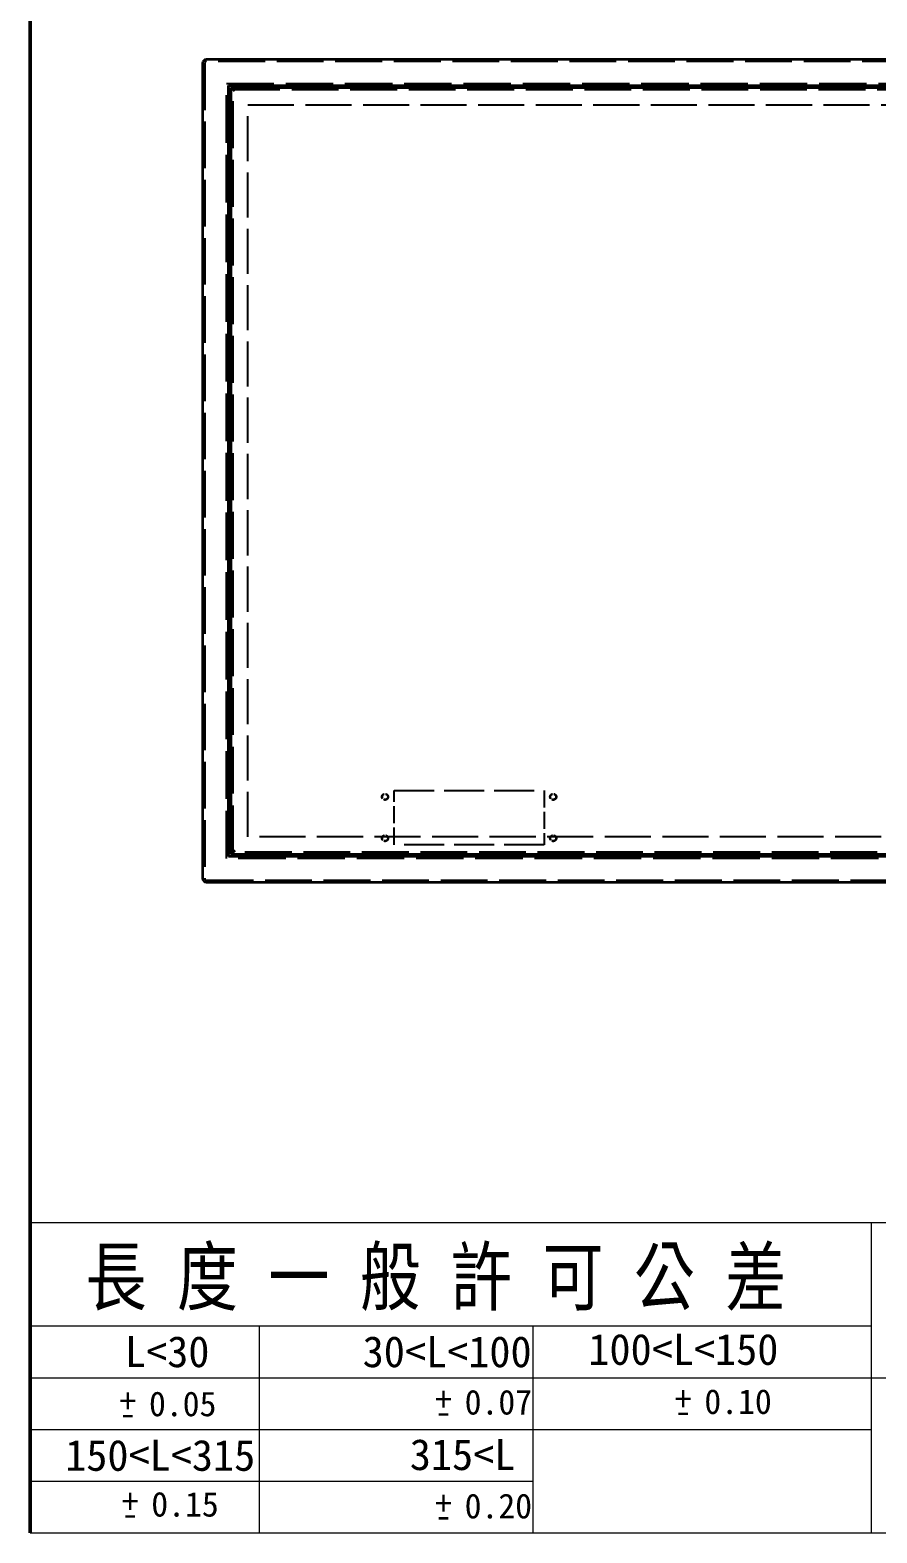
# Model space of a CAD drawing. Header units: millimetres. Extents: x -92 to 3444, y 120 to 2400.
# Drawn here: x 120 to 775, y 120 to 1282 of the extents above; entities that cross this region are included whole.
import ezdxf

# ---------------------------------------------------------------- set-up
doc = ezdxf.new("R2010")
doc.units = ezdxf.units.MM
doc.header["$LTSCALE"] = 12
doc.linetypes.add('DASHED', pattern=[0.2067, 0.1654, -0.0413])
for name, color, linetype, lineweight in [('可見 (ISO)', 7, 'Continuous', 35), ('圖框 (ISO)', 7, 'Continuous', 50), ('圖框層', 7, 'Continuous', 20), ('標題 (ISO)', 7, 'Continuous', 40), ('隱藏 (ISO)', 7, 'DASHED', 25)]:
    doc.layers.add(name, color=color, linetype=linetype, lineweight=lineweight)
doc.styles.add('STSL_59', font='')
doc.styles.add('STSL_62', font='')
doc.styles.add('文字型式61', font='')
doc.styles.add('文字型式65', font='')
doc.styles.add('文字型式68', font='', dxfattribs={"width": 0.8})
doc.styles.add('文字型式85', font='')
doc.styles.add('文字型式88', font='')
doc.styles.get('STSL_59').set_extended_font_data('DFKai-SB')
doc.styles.get('STSL_62').set_extended_font_data('DFKai-SB')
doc.styles.get('文字型式61').set_extended_font_data('DFKai-SB')
doc.styles.get('文字型式65').set_extended_font_data('DFKai-SB')
doc.styles.get('文字型式68').set_extended_font_data('DFKai-SB')
doc.styles.get('文字型式85').set_extended_font_data('DFKai-SB')
doc.styles.get('文字型式88').set_extended_font_data('DFKai-SB')

# ---------------------------------------------------------------- blocks, each defined once
blk = doc.blocks.new('圖框 預設圖框')
at = {"layer": '圖框 (ISO)', "flags": 128}
blk.add_lwpolyline([(10, 10), (10, 200)], dxfattribs=at)
blk = doc.blocks.new('標題欄框 ISO')
at = {"layer": '圖框層', "color": 7}
for p, q in [((85.948, 35.033), (362.948, 35.033)), ((85.948, 15.036), (85.948, 35.033)), ((140.141, 15.036), (140.141, 35.033)), ((85.948, 28.368), (140.141, 28.368)), ((100.728, 15.036), (100.728, 28.368)), ((118.355, 15.036), (118.355, 28.368)), ((85.948, 25.035), (202.948, 25.035)), ((85.948, 21.702), (140.141, 21.702)), ((85.948, 18.369), (118.355, 18.369)), ((85.948, 15.035), (362.948, 15.035))]:
    blk.add_line(p, q, dxfattribs=at)
at = {"layer": '圖框層', "color": 7, "style": '文字型式68', "width": 0.8}
blk.add_text('    長 度 一 般 許 可 公 差', height=3.59946, dxfattribs=at).set_placement((81.688, 29.748))
at = {"layer": '圖框層', "color": 7}
for s, height, style, p in [('L<30', 1.9997, 'STSL_59', (92.061, 25.715)), ('30<L<100', 1.9997, 'STSL_59', (107.373, 25.713)), ('100<L<150', 1.9997, 'STSL_59', (121.91, 25.864)), ('0.07', 1.5958, 'STSL_62', (113.943, 22.662)), ('+', 1.596, 'STSL_62', (127.476, 22.883)), ('0.10', 1.5958, 'STSL_62', (129.384, 22.7)), ('+', 1.596, 'STSL_62', (91.701, 22.737)), ('0.05', 1.5958, 'STSL_62', (93.609, 22.554)), ('+', 1.596, 'STSL_62', (112.035, 22.845)), ('-', 1.596, 'STSL_62', (91.701, 21.944)), ('-', 1.596, 'STSL_62', (112.035, 22.052)), ('-', 1.596, 'STSL_62', (127.476, 22.09)), ('150<L<315', 1.9997, 'STSL_59', (88.209, 19.037)), ('315<L', 1.9997, 'STSL_59', (110.409, 19.086)), ('+', 1.596, 'STSL_62', (91.85, 16.271)), ('0.15', 1.5958, 'STSL_62', (93.758, 16.088)), ('+', 1.596, 'STSL_62', (112.035, 16.156)), ('0.20', 1.5958, 'STSL_62', (113.943, 15.973)), ('-', 1.596, 'STSL_62', (91.85, 15.478)), ('-', 1.596, 'STSL_62', (112.035, 15.363))]:
    blk.add_text(s, height=height, dxfattribs=dict(at, style=style)).set_placement(p)
at = {"layer": '標題 (ISO)'}
for tag, p, height, style in [('描述_001', (68.06, 197.752), 4, '文字型式65'), ('材料_001', (242.778, 30.149), 3.5, '文字型式85'), ('狀態_001', (264.797, 30.13), 3.5, '文字型式85'), ('視圖比例_001', (286.423, 30.171), 3.5, '文字型式85'), ('主題_001', (146.685, 28.418), 4, '文字型式65'), ('建立日期_001', (285.113, 24.116), 2.5, '文字型式88'), ('標題_001', (217.423, 16.901), 3.5, '文字型式85'), ('零件號碼_001', (248.947, 17.134), 3, '文字型式61'), ('工程師_001', (286.416, 17.142), 3.5, '文字型式85'), ('設計師_001', (325.416, 17.142), 3.5, '文字型式85')]:
    blk.add_attdef(tag, p, '', height=height, dxfattribs=dict(at, style=style))

msp = doc.modelspace()

# ---------------------------------------------------------------- linework, layer by layer
at = {"layer": '可見 (ISO)'}
for p, q in [((253.373, 1256.079), (253.373, 626.079)), ((1478.373, 1259.079), (256.373, 1259.079)), ((273.373, 643.079), (273.373, 1239.079)), ((273.373, 1239.079), (1461.373, 1239.079)), ((275.373, 1237.579), (866.873, 1237.579)), ((275.373, 644.579), (275.373, 1237.579)), ((278.373, 1234.579), (275.373, 1237.579)), ((1461.373, 643.079), (273.373, 643.079)), ((278.373, 647.579), (275.373, 644.579)), ((866.873, 644.579), (275.373, 644.579)), ((256.373, 623.079), (1478.373, 623.079))]:
    msp.add_line(p, q, dxfattribs=at)
for centre, start, end in [((256.373, 1256.079), 90, 180), ((256.373, 626.079), 180, 270)]:
    msp.add_arc(centre, 3, start, end, dxfattribs=at)
at = {"layer": '隱藏 (ISO)', "ltscale": 18.142235}
msp.add_line((254.973, 1256.079), (254.973, 626.079), dxfattribs=at)
at = {"layer": '隱藏 (ISO)', "ltscale": 18.246758}
for p, q in [((1478.373, 1257.479), (256.373, 1257.479)), ((256.373, 624.679), (1478.373, 624.679))]:
    msp.add_line(p, q, dxfattribs=at)
at = {"layer": '隱藏 (ISO)', "ltscale": 18.582611}
msp.add_line((271.773, 641.479), (271.773, 1240.679), dxfattribs=at)
at = {"layer": '隱藏 (ISO)', "ltscale": 18.470966}
for p, q in [((271.773, 1240.679), (1462.973, 1240.679)), ((1462.973, 641.479), (271.773, 641.479))]:
    msp.add_line(p, q, dxfattribs=at)
at = {"layer": '隱藏 (ISO)', "ltscale": 18.244576}
for p, q in [((276.973, 1235.979), (865.273, 1235.979)), ((865.273, 646.179), (276.973, 646.179))]:
    msp.add_line(p, q, dxfattribs=at)
at = {"layer": '隱藏 (ISO)', "ltscale": 18.291094}
msp.add_line((276.973, 646.179), (276.973, 1235.979), dxfattribs=at)
at = {"layer": '隱藏 (ISO)', "ltscale": 17.552999}
msp.add_line((288.373, 658.079), (288.373, 1224.079), dxfattribs=at)
at = {"layer": '隱藏 (ISO)', "ltscale": 17.940655}
for p, q in [((288.373, 1224.079), (866.873, 1224.079)), ((866.873, 658.079), (288.373, 658.079))]:
    msp.add_line(p, q, dxfattribs=at)
at = {"layer": '隱藏 (ISO)', "ltscale": 6.666338}
for p, q in [((401.373, 652.079), (401.373, 694.079)), ((517.373, 694.079), (517.373, 652.079))]:
    msp.add_line(p, q, dxfattribs=at)
at = {"layer": '隱藏 (ISO)', "ltscale": 15.588883}
for p, q in [((401.373, 694.079), (517.373, 694.079)), ((517.373, 652.079), (401.373, 652.079))]:
    msp.add_line(p, q, dxfattribs=at)
at = {"layer": '隱藏 (ISO)', "ltscale": 0.25386}
for p, q in [((463.123, 623.079), (463.123, 624.679)), ((471.623, 623.079), (471.623, 624.679))]:
    msp.add_line(p, q, dxfattribs=at)
at = {"layer": '隱藏 (ISO)', "ltscale": 2.493142}
for centre in [(394.373, 689.079), (524.373, 689.079), (394.373, 657.079), (524.373, 657.079)]:
    msp.add_circle(centre, 2.5, dxfattribs=at)
at = {"layer": '隱藏 (ISO)', "ltscale": 2.061312}
for centre in [(394.373, 689.079), (524.373, 689.079), (394.373, 657.079), (524.373, 657.079)]:
    msp.add_circle(centre, 2.067, dxfattribs=at)
at = {"layer": '隱藏 (ISO)', "ltscale": 0.348954}
for centre, start, end in [((256.373, 1256.079), 90, 180), ((256.373, 626.079), 180, 270)]:
    msp.add_arc(centre, 1.4, start, end, dxfattribs=at)

# ---------------------------------------------------------------- block references
at = {"xscale": 12, "yscale": 12, "zscale": 12}
for name, p in [('圖框 預設圖框', (0, 0)), ('標題欄框 ISO', (-911.376, -60.417))]:
    msp.add_blockref(name, p, dxfattribs=at)

doc.saveas('drawing.dxf')
